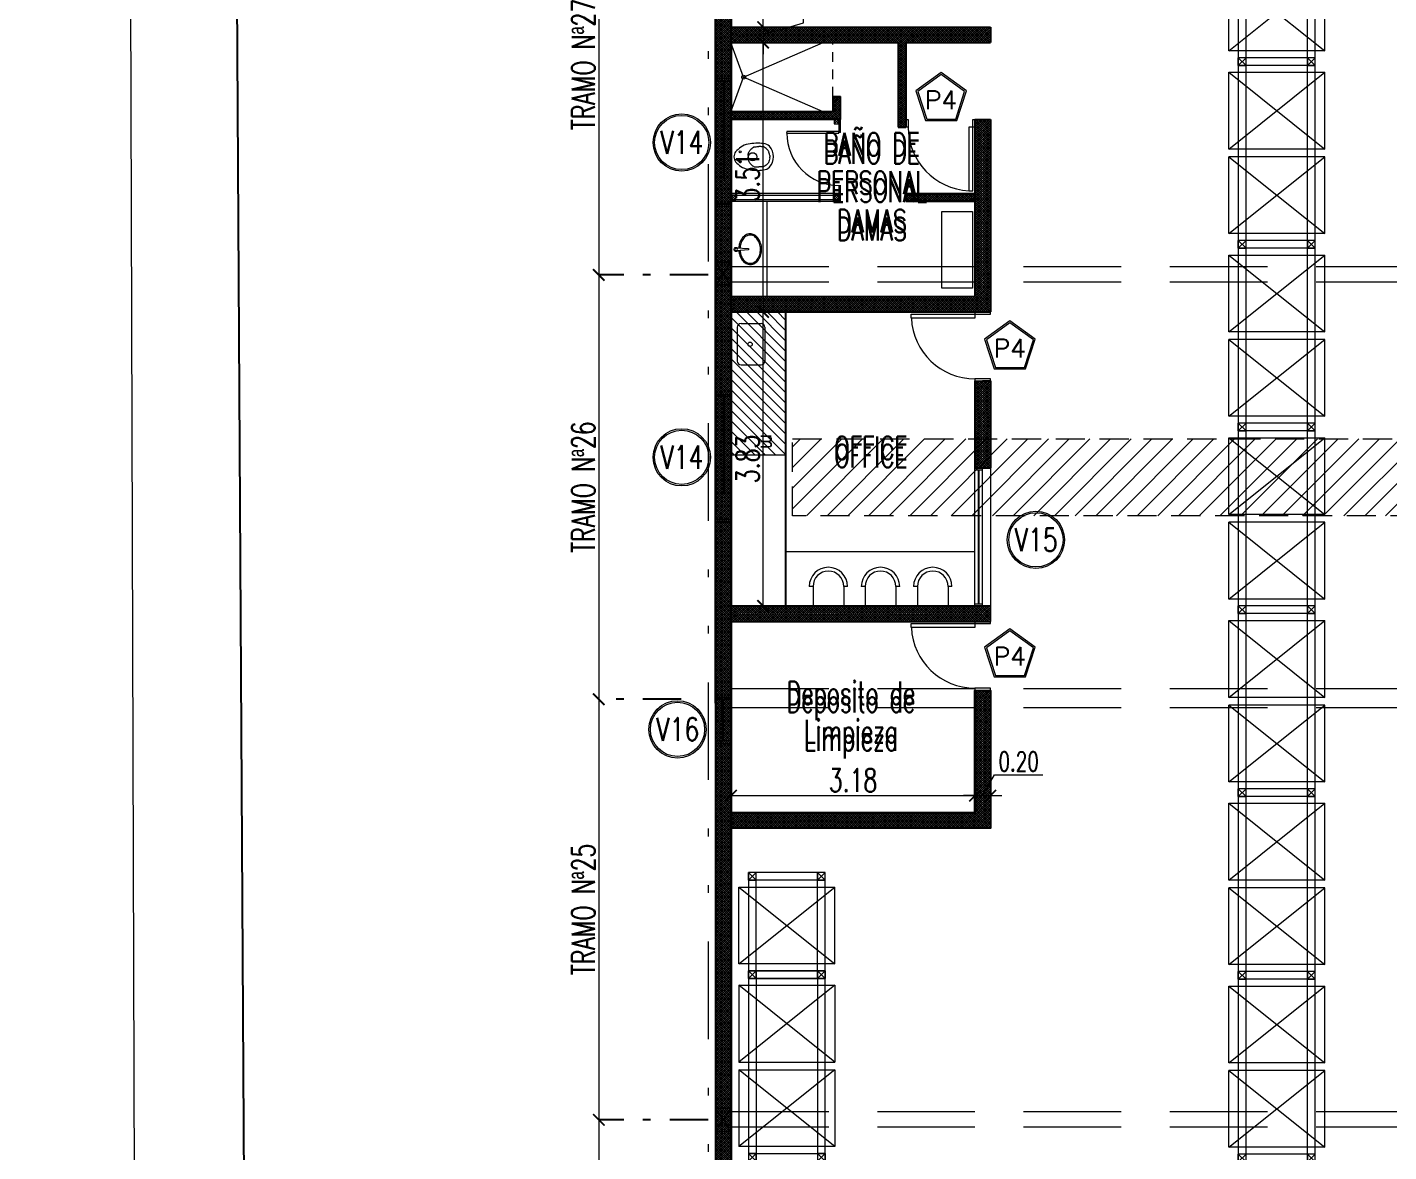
# Model space of a CAD drawing. Header units: millimetres. Extents: x 2828 to 3406, y 849 to 1266.
# Drawn here: x 2890.38 to 2908.12, y 1213.64 to 1228.28 of the extents above; entities that cross this region are included whole.
import ezdxf

# ---------------------------------------------------------------- set-up
doc = ezdxf.new("R2010")
doc.units = ezdxf.units.MM
doc.header["$PDMODE"] = 34
doc.header["$PDSIZE"] = -10
for name, pattern in [('DASHDOT', [1, 0.5, -0.25, 0, -0.25]), ('DASHED', [19.05, 12.7, -6.35]), ('DASHED2', [0.375, 0.25, -0.125]), ('DIVIDE2', [15.875, 6.35, -3.175, 0, -3.175, 0, -3.175])]:
    doc.linetypes.add(name, pattern=pattern)
doc.layers.get('DEFPOINTS').update_dxf_attribs({"lineweight": 5})
for name, color, linetype, lineweight in [('0.05', 64, 'Continuous', 5), ('0.10', 161, 'Continuous', 9), ('0.30', 1, 'Continuous', 25), ('arq cotas', 152, 'Continuous', 13), ('arq DP', 40, 'Continuous', 5), ('arq DV', 22, 'Continuous', 5), ('arq tex', 31, 'Continuous', 5), ('camaras', 42, 'Continuous', 20), ('CARPINTERIA', 141, 'Continuous', 9), ('columnas', 12, 'Continuous', 20), ('equip tx', 220, 'Continuous', 5), ('EQUIPAMIENTO', 4, 'Continuous', 15), ('LM', 3, 'DIVIDE2', 9), ('mesada', 171, 'Continuous', 9), ('proyecciones', 221, 'DASHED', 5), ('ref. arq', 252, 'Continuous', 5), ('sanitarios', 120, 'Continuous', 5)]:
    doc.layers.add(name, color=color, linetype=linetype, lineweight=lineweight)
for name, color, linetype, lineweight, true_color in [('equipa auxiliar', 7, 'Continuous', 13, 0x878787), ('lucernarios nuevos', 252, 'DASHED', 9, 0x696969), ('sombrado muro nuevo', 7, 'Continuous', 5, 0x757575)]:
    doc.layers.add(name, color=color, linetype=linetype, lineweight=lineweight, true_color=true_color)
doc.styles.add('100', font='romans.shx', dxfattribs={"width": 0.75, "height": 0.2})
doc.styles.add('250-cts', font='romans.shx', dxfattribs={"width": 0.7, "height": 0.25})
doc.styles.add('50', font='romans.shx', dxfattribs={"width": 0.75, "height": 0.1})
doc.styles.get("Standard").update_dxf_attribs({"font": 'romans.shx'})
doc.dimstyles.new('250', dxfattribs={"dimtxt": 0.3, "dimasz": 0.15, "dimexe": 0, "dimexo": 0.1, "dimgap": 0.05, "dimtad": 1, "dimzin": 0, "dimdsep": 46, "dimtxsty": '250-cts', "dimblk": 'ARCHTICK', "dimcen": 0.02, "dimclrd": 256, "dimclre": 256, "dimclrt": 256, "dimazin": 0, "dimtfac": 1, "dimtofl": 0, "dimtmove": 1, "dimatfit": 0, "dimldrblk": 'OPEN90', "dimfxl": 1, "dimtolj": 1, "dimtzin": 0, "dimlwd": -1, "dimarcsym": 0})
pattern_1 = [(45, (-0.00239, 33.723049), (-0.01414213562, 0.01414213562), []), (135, (-0.00239, 33.723049), (-0.01414213562, -0.01414213562), [])]

# ---------------------------------------------------------------- blocks, each defined once
blk = doc.blocks.new('_ARCHTICK')
at = {"color": 0, "linetype": 'ByBlock', "const_width": 0.15}
blk.add_lwpolyline([(-0.5, -0.5), (0.5, 0.5)], dxfattribs=at)
blk = doc.blocks.new('*D168')
at = {"layer": 'arq cotas', "linetype": 'DASHDOT', "lineweight": -2, "transparency": 16777216}
for p, q in [((2891.845, 1254.938), (2891.645, 1254.938)), ((2892.309, 1106.035), (2892.109, 1106.034))]:
    blk.add_line(p, q, dxfattribs=at)
at = {"layer": 'arq cotas', "transparency": 16777216}
blk.add_line((2891.645, 1254.938), (2892.109, 1106.034), dxfattribs=at)
at = {"layer": 'DEFPOINTS', "color": 0, "transparency": 16777216}
for p in [(2891.945, 1254.939), (2892.109, 1106.034), (2892.409, 1106.035)]:
    blk.add_point(p, dxfattribs=at)
at = {"layer": 'arq cotas', "transparency": 16777216, "xscale": 0.15, "yscale": 0.15, "zscale": 0.15}
for p, rotation in [((2891.645, 1254.938), 90.17869036957083), ((2892.109, 1106.034), 270.1786903695708)]:
    blk.add_blockref('_ARCHTICK', p, dxfattribs=dict(at, rotation=rotation))
at = {"layer": 'arq cotas', "transparency": 16777216, "insert": (2892.077, 1180.487), "char_height": 0.3, "attachment_point": 5, "rotation": 270.1787, "style": '250-cts'}
blk.add_mtext('\\A1;148.90', dxfattribs=at)
blk = doc.blocks.new('_Open90')
at = {"color": 0, "linetype": 'ByBlock', "lineweight": -2}
for p, q in [((0, 0), (-1, 0)), ((-0.5, 0.5), (0, 0)), ((0, 0), (-0.5, -0.5))]:
    blk.add_line(p, q, dxfattribs=at)
blk = doc.blocks.new('vvv')
at = {"layer": 'columnas'}
for p, q in [((2904.602, 1185.049), (2904.902, 1185.249)), ((2904.602, 1185.249), (2904.902, 1185.049))]:
    blk.add_line(p, q, dxfattribs=at)
blk.add_lwpolyline([(2904.602, 1185.249), (2904.902, 1185.249), (2904.902, 1185.049), (2904.602, 1185.049), (2904.602, 1185.249)], dxfattribs=at)
blk = doc.blocks.new('A$C371A6B59')
at = {"layer": 'lucernarios nuevos'}
h = blk.add_hatch(dxfattribs=at)
h.set_pattern_fill('ANSI31', color=256, scale=0.06)
h.set_pattern_definition([(45, (-2919.5706, -1108.54296), (-0.134703842, 0.134703842), [])])
h.paths.add_polyline_path([(-19.219, 1), (-1.902, 1), (-1.902, 0), (-19.219, 0)])
at = {"layer": 'lucernarios nuevos', "ltscale": 0.03}
blk.add_lwpolyline([(-19.219, 1), (-1.902, 1), (-1.902, 0), (-19.219, 0)], close=True, dxfattribs=at)
blk = doc.blocks.new('*D436')
at = {"layer": 'arq cotas', "linetype": 'DASHDOT', "lineweight": -2, "transparency": 16777216}
for p, q in [((2899.253, 1214.055), (2897.827, 1214.055)), ((2898.902, 1208.629), (2897.827, 1208.629))]:
    blk.add_line(p, q, dxfattribs=at)
at = {"layer": 'arq cotas', "transparency": 16777216}
blk.add_line((2897.827, 1214.055), (2897.827, 1208.629), dxfattribs=at)
at = {"layer": 'DEFPOINTS', "color": 0, "transparency": 16777216}
for p in [(2899.353, 1214.055, 0.061), (2897.827, 1208.629), (2899.002, 1208.629)]:
    blk.add_point(p, dxfattribs=at)
at = {"layer": 'arq cotas', "transparency": 16777216, "xscale": 0.15, "yscale": 0.15, "zscale": 0.15}
for p, rotation in [((2897.827, 1214.055), 90), ((2897.827, 1208.629), 270)]:
    blk.add_blockref('_ARCHTICK', p, dxfattribs=dict(at, rotation=rotation))
at = {"layer": 'arq cotas', "transparency": 16777216, "insert": (2897.627, 1211.342), "char_height": 0.3, "attachment_point": 5, "rotation": 90, "style": '250-cts'}
blk.add_mtext('\\A1;TRAMO Nª24', dxfattribs=at)
blk = doc.blocks.new('*D437')
at = {"layer": 'arq cotas', "linetype": 'DASHDOT', "lineweight": -2, "transparency": 16777216}
for p, q in [((2898.902, 1219.533), (2897.827, 1219.533)), ((2899.253, 1214.055), (2897.827, 1214.055))]:
    blk.add_line(p, q, dxfattribs=at)
at = {"layer": 'arq cotas', "transparency": 16777216}
blk.add_line((2897.827, 1219.533), (2897.827, 1214.055), dxfattribs=at)
at = {"layer": 'DEFPOINTS', "color": 0, "transparency": 16777216}
for p in [(2899.002, 1219.533), (2897.827, 1214.055), (2899.353, 1214.055, 0.061)]:
    blk.add_point(p, dxfattribs=at)
at = {"layer": 'arq cotas', "transparency": 16777216, "xscale": 0.15, "yscale": 0.15, "zscale": 0.15}
for p, rotation in [((2897.827, 1219.533), 90), ((2897.827, 1214.055), 270)]:
    blk.add_blockref('_ARCHTICK', p, dxfattribs=dict(at, rotation=rotation))
at = {"layer": 'arq cotas', "transparency": 16777216, "insert": (2897.627, 1216.794), "char_height": 0.3, "attachment_point": 5, "rotation": 90, "style": '250-cts'}
blk.add_mtext('\\A1;TRAMO Nª25', dxfattribs=at)
blk = doc.blocks.new('*D438')
at = {"layer": 'arq cotas', "linetype": 'DASHDOT', "lineweight": -2, "transparency": 16777216}
for p, q in [((2899.253, 1225.058), (2897.827, 1225.058)), ((2898.902, 1219.533), (2897.827, 1219.533))]:
    blk.add_line(p, q, dxfattribs=at)
at = {"layer": 'arq cotas', "transparency": 16777216}
blk.add_line((2897.827, 1225.058), (2897.827, 1219.533), dxfattribs=at)
at = {"layer": 'DEFPOINTS', "color": 0, "transparency": 16777216}
for p in [(2899.353, 1225.058, -101.167), (2897.827, 1219.533), (2899.002, 1219.533)]:
    blk.add_point(p, dxfattribs=at)
at = {"layer": 'arq cotas', "transparency": 16777216, "xscale": 0.15, "yscale": 0.15, "zscale": 0.15}
for p, rotation in [((2897.827, 1225.058), 90), ((2897.827, 1219.533), 270)]:
    blk.add_blockref('_ARCHTICK', p, dxfattribs=dict(at, rotation=rotation))
at = {"layer": 'arq cotas', "transparency": 16777216, "insert": (2897.627, 1222.295), "char_height": 0.3, "attachment_point": 5, "rotation": 90, "style": '250-cts'}
blk.add_mtext('\\A1;TRAMO Nª26', dxfattribs=at)
blk = doc.blocks.new('*D439')
at = {"layer": 'arq cotas', "linetype": 'DASHDOT', "lineweight": -2, "transparency": 16777216}
for p, q in [((2898.902, 1230.537), (2897.827, 1230.537)), ((2899.253, 1225.058), (2897.827, 1225.058))]:
    blk.add_line(p, q, dxfattribs=at)
at = {"layer": 'arq cotas', "transparency": 16777216}
blk.add_line((2897.827, 1230.537), (2897.827, 1225.058), dxfattribs=at)
at = {"layer": 'DEFPOINTS', "color": 0, "transparency": 16777216}
for p in [(2899.002, 1230.537), (2897.827, 1225.058), (2899.353, 1225.058, -101.167)]:
    blk.add_point(p, dxfattribs=at)
at = {"layer": 'arq cotas', "transparency": 16777216, "xscale": 0.15, "yscale": 0.15, "zscale": 0.15}
for p, rotation in [((2897.827, 1230.537), 90), ((2897.827, 1225.058), 270)]:
    blk.add_blockref('_ARCHTICK', p, dxfattribs=dict(at, rotation=rotation))
at = {"layer": 'arq cotas', "transparency": 16777216, "insert": (2897.627, 1227.798), "char_height": 0.3, "attachment_point": 5, "rotation": 90, "style": '250-cts'}
blk.add_mtext('\\A1;TRAMO Nª27', dxfattribs=at)
blk = doc.blocks.new('bacha sola')
for points in [[(34.325, 30.066, -0.130704), (34.34, 30.123, -0.106525), (34.385, 30.173, -0.083997), (34.447, 30.204, -0.072936), (34.525, 30.215, -0.072936), (34.602, 30.204, -0.083997), (34.664, 30.173, -0.106525), (34.71, 30.123, -0.130704), (34.725, 30.066, -0.130704), (34.71, 30.01, -0.106525), (34.664, 29.959, -0.083997), (34.602, 29.929, -0.0563), (34.543, 29.918, -0.0563)], [(34.341, 30.066, -0.130704), (34.353, 30.115, -0.106525), (34.394, 30.161, -0.083997), (34.452, 30.189, -0.072936), (34.525, 30.2, -0.072936), (34.598, 30.189, -0.083997), (34.655, 30.161, -0.106525), (34.696, 30.115, -0.130704), (34.709, 30.066, -0.130704), (34.696, 30.018, -0.106525), (34.655, 29.972, -0.083997), (34.598, 29.944, -0.056479), (34.541, 29.934, -0.056479)], [(34.508, 29.918, -0.057488), (34.447, 29.929, -0.083997), (34.385, 29.959, -0.106525), (34.34, 30.01, -0.130704), (34.325, 30.066)], [(34.509, 29.934, -0.05744), (34.452, 29.944, -0.083997), (34.394, 29.972, -0.106525), (34.353, 30.018, -0.130704), (34.341, 30.066)]]:
    blk.add_lwpolyline(points, format="xyb")
for points in [[(34.541, 29.883), (34.545, 29.883), (34.533, 30.044), (34.516, 30.044), (34.506, 29.883)], [(34.506, 29.883), (34.508, 29.883)]]:
    blk.add_lwpolyline(points)
blk.add_circle((34.525, 29.883), 0.0168)
blk.add_arc((34.525, 29.883), 0.0269, 130.0555, 44.4346)
blk = doc.blocks.new('Sapls507')
blk.add_lwpolyline([(0, -0.599, 0.193023), (0.137, -0.549, 0.145572), (0.172, -0.47, 0.077711), (0.165, -0.269, 0.087544), (0.125, -0.174, 0.055228), (0.065, -0.105, 0.090627), (0, -0.085, 0.091051), (-0.065, -0.105, 0.055228), (-0.126, -0.174, 0.087544), (-0.165, -0.269, 0.077711), (-0.172, -0.47, 0.145572), (-0.137, -0.549, 0.193023), (0, -0.599, 61.25604)], format="xyb", close=True)
for points in [[(-0.015, -0.27), (-0.033, -0.271, 0.028747), (-0.061, -0.279, 0.052421), (-0.075, -0.286, 0.050041), (-0.092, -0.298, 0.040538), (-0.109, -0.316, 0.036304), (-0.124, -0.339, 0.08346), (-0.129, -0.35, 0.024812), (-0.13, -0.36, 0.009631), (-0.132, -0.387, 0.014344), (-0.132, -0.396, 0.009208), (-0.132, -0.41)], [(0.015, -0.27), (0.033, -0.271, -0.028747), (0.061, -0.279, -0.052421), (0.075, -0.286, -0.050041), (0.092, -0.298, -0.040538), (0.109, -0.316, -0.036304), (0.125, -0.339, -0.08346), (0.129, -0.35, -0.024812), (0.13, -0.36, -0.009631), (0.132, -0.387, -0.014344), (0.133, -0.396, -0.009208), (0.132, -0.41)], [(-0.015, -0.55), (-0.033, -0.549, -0.028747), (-0.061, -0.541, -0.052421), (-0.075, -0.534, -0.050041), (-0.092, -0.522, -0.040538), (-0.109, -0.504, -0.036304), (-0.124, -0.481, -0.08346), (-0.129, -0.47, -0.024812), (-0.13, -0.46, -0.009631), (-0.132, -0.433, -0.014344), (-0.132, -0.424, -0.009208), (-0.132, -0.41)], [(0.015, -0.55), (0.033, -0.549, 0.028747), (0.061, -0.541, 0.052421), (0.075, -0.534, 0.050041), (0.092, -0.522, 0.040538), (0.109, -0.504, 0.036304), (0.125, -0.481, 0.08346), (0.129, -0.47, 0.024812), (0.13, -0.46, 0.009631), (0.132, -0.433, 0.014344), (0.133, -0.424, 0.009208), (0.132, -0.41)]]:
    blk.add_lwpolyline(points, format="xyb")
for points in [[(-0.015, -0.27), (0, -0.27)], [(0.015, -0.27), (0, -0.27)], [(-0.015, -0.55), (0, -0.55)], [(0.015, -0.55), (0, -0.55)]]:
    blk.add_lwpolyline(points)
for centre, radius in [((-0.064, -0.166), 0.0141), ((0.064, -0.166), 0.0141), ((0, -0.328), 0.0535)]:
    blk.add_circle(centre, radius)
blk = doc.blocks.new('*D711')
at = {"layer": 'arq cotas', "linetype": 'DASHDOT', "lineweight": -2, "transparency": 16777216}
for p, q in [((2899.905, 1228.084), (2899.969, 1228.084)), ((2899.869, 1224.576), (2899.969, 1224.576))]:
    blk.add_line(p, q, dxfattribs=at)
at = {"layer": 'arq cotas', "transparency": 16777216}
blk.add_line((2899.969, 1224.576), (2899.969, 1228.084), dxfattribs=at)
at = {"layer": 'DEFPOINTS', "color": 0, "transparency": 16777216}
for p in [(2899.805, 1228.084, -81.858), (2899.969, 1228.084), (2899.969, 1224.576)]:
    blk.add_point(p, dxfattribs=at)
at = {"layer": 'arq cotas', "transparency": 16777216, "xscale": 0.15, "yscale": 0.15, "zscale": 0.15}
for p, rotation in [((2899.969, 1228.084), 90), ((2899.969, 1224.576), 270)]:
    blk.add_blockref('_ARCHTICK', p, dxfattribs=dict(at, rotation=rotation))
at = {"layer": 'arq cotas', "transparency": 16777216, "insert": (2899.769, 1226.33), "char_height": 0.3, "attachment_point": 5, "rotation": 90, "style": '250-cts'}
blk.add_mtext('\\A1;3.51', dxfattribs=at)
blk = doc.blocks.new('*D712')
at = {"layer": 'arq cotas', "linetype": 'DASHDOT', "lineweight": -2, "transparency": 16777216}
for p, q in [((2899.869, 1224.576), (2899.969, 1224.576)), ((2899.869, 1220.747), (2899.969, 1220.747))]:
    blk.add_line(p, q, dxfattribs=at)
at = {"layer": 'arq cotas', "transparency": 16777216}
blk.add_line((2899.969, 1220.747), (2899.969, 1224.576), dxfattribs=at)
at = {"layer": 'DEFPOINTS', "color": 0, "transparency": 16777216}
for p in [(2899.969, 1224.576), (2899.969, 1224.576), (2899.969, 1220.747, -101.167)]:
    blk.add_point(p, dxfattribs=at)
at = {"layer": 'arq cotas', "transparency": 16777216, "xscale": 0.15, "yscale": 0.15, "zscale": 0.15}
for p, rotation in [((2899.969, 1224.576), 90), ((2899.969, 1220.747), 270)]:
    blk.add_blockref('_ARCHTICK', p, dxfattribs=dict(at, rotation=rotation))
at = {"layer": 'arq cotas', "transparency": 16777216, "insert": (2899.769, 1222.662), "char_height": 0.3, "attachment_point": 5, "rotation": 90, "style": '250-cts'}
blk.add_mtext('\\A1;3.83', dxfattribs=at)
blk = doc.blocks.new('*D707')
at = {"layer": 'arq cotas', "transparency": 16777216}
for p, q in [((2900.494, 1228.341), (2900.494, 1229.081)), ((2899.969, 1228.284), (2899.969, 1228.434)), ((2899.969, 1228.184), (2900.494, 1228.341)), ((2899.969, 1228.084), (2899.969, 1228.284)), ((2899.969, 1228.084), (2899.969, 1227.934))]:
    blk.add_line(p, q, dxfattribs=at)
at = {"layer": 'arq cotas', "linetype": 'DASHDOT', "lineweight": -2, "transparency": 16777216}
for p, q in [((2899.891, 1228.284), (2899.969, 1228.284)), ((2899.869, 1228.084), (2899.969, 1228.084))]:
    blk.add_line(p, q, dxfattribs=at)
at = {"layer": 'DEFPOINTS', "color": 0, "transparency": 16777216}
for p in [(2899.791, 1228.284, -88.721), (2899.969, 1228.284), (2899.969, 1228.084)]:
    blk.add_point(p, dxfattribs=at)
at = {"layer": 'arq cotas', "transparency": 16777216, "xscale": 0.15, "yscale": 0.15, "zscale": 0.15}
for p, rotation in [((2899.969, 1228.284), 270), ((2899.969, 1228.084), 90)]:
    blk.add_blockref('_ARCHTICK', p, dxfattribs=dict(at, rotation=rotation))
at = {"layer": 'arq cotas', "transparency": 16777216, "insert": (2900.294, 1228.711), "char_height": 0.3, "attachment_point": 5, "rotation": 90, "style": '250-cts'}
blk.add_mtext('\\A1;0.20', dxfattribs=at)
blk = doc.blocks.new('SILLAS')
at = {"layer": '0.05', "color": 8, "true_color": 0x777669}
for p, q in [((3460.022, 1090.667), (3459.972, 1090.667)), ((3460.022, 1090.667), (3460.022, 1090.417)), ((3460.422, 1090.667), (3460.422, 1090.417)), ((3460.472, 1090.667), (3460.422, 1090.667)), ((3460.422, 1090.417), (3460.022, 1090.417))]:
    blk.add_line(p, q, dxfattribs=at)
for radius in [0.25, 0.2]:
    blk.add_arc((3460.222, 1090.667), radius, 0, 180, dxfattribs=at)
blk = doc.blocks.new('*D709')
at = {"layer": 'arq cotas', "linetype": 'DASHDOT', "lineweight": -2, "transparency": 16777216}
for p, q in [((2899.55, 1218.547), (2899.55, 1218.278)), ((2902.729, 1218.578), (2902.729, 1218.278))]:
    blk.add_line(p, q, dxfattribs=at)
at = {"layer": 'arq cotas', "transparency": 16777216}
blk.add_line((2899.55, 1218.278), (2902.729, 1218.278), dxfattribs=at)
at = {"layer": 'DEFPOINTS', "color": 0, "transparency": 16777216}
for p in [(2899.55, 1218.647), (2902.729, 1218.678, -57.871), (2902.729, 1218.278)]:
    blk.add_point(p, dxfattribs=at)
at = {"layer": 'arq cotas', "transparency": 16777216, "xscale": 0.15, "yscale": 0.15, "zscale": 0.15, "rotation": 180}
blk.add_blockref('_ARCHTICK', (2899.55, 1218.278), dxfattribs=at)
at = {"layer": 'arq cotas', "transparency": 16777216, "xscale": 0.15, "yscale": 0.15, "zscale": 0.15}
blk.add_blockref('_ARCHTICK', (2902.729, 1218.278), dxfattribs=at)
at = {"layer": 'arq cotas', "transparency": 16777216, "insert": (2901.14, 1218.478), "char_height": 0.3, "attachment_point": 5, "style": '250-cts'}
blk.add_mtext('\\A1;3.18', dxfattribs=at)
blk = doc.blocks.new('*D710')
at = {"layer": 'arq cotas', "transparency": 16777216}
for p, q in [((2902.829, 1218.278), (2902.982, 1218.547)), ((2902.982, 1218.547), (2903.615, 1218.547)), ((2902.729, 1218.278), (2902.579, 1218.278)), ((2902.729, 1218.278), (2902.929, 1218.278)), ((2902.929, 1218.278), (2903.079, 1218.278))]:
    blk.add_line(p, q, dxfattribs=at)
at = {"layer": 'arq cotas', "linetype": 'DASHDOT', "lineweight": -2, "transparency": 16777216}
for p, q in [((2902.929, 1218.378), (2902.929, 1218.278)), ((2902.729, 1218.178), (2902.729, 1218.278))]:
    blk.add_line(p, q, dxfattribs=at)
at = {"layer": 'DEFPOINTS', "color": 0, "transparency": 16777216}
for p in [(2902.729, 1218.278), (2902.929, 1218.278, -43.453), (2902.929, 1218.278)]:
    blk.add_point(p, dxfattribs=at)
at = {"layer": 'arq cotas', "transparency": 16777216, "xscale": 0.15, "yscale": 0.15, "zscale": 0.15}
blk.add_blockref('_ARCHTICK', (2902.729, 1218.278), dxfattribs=at)
at = {"layer": 'arq cotas', "transparency": 16777216, "xscale": 0.15, "yscale": 0.15, "zscale": 0.15, "rotation": 180}
blk.add_blockref('_ARCHTICK', (2902.929, 1218.278), dxfattribs=at)
at = {"layer": 'arq cotas', "transparency": 16777216, "insert": (2903.298, 1218.722), "char_height": 0.25, "attachment_point": 5, "style": '250-cts'}
blk.add_mtext('\\A1;0.20', dxfattribs=at)
blk = doc.blocks.new('rack relevado')
at = {"layer": 'EQUIPAMIENTO', "linetype": 'DASHED'}
for p, q in [((-2.3, 1.125), (-2.3, -0.125)), ((-1.3, -0.125), (-2.3, 1.125)), ((-2.3, -0.125), (-1.3, 1.125)), ((-2.3, 1.125), (-1.3, 1.125)), ((-1.3, 1.125), (-1.3, -0.125)), ((-0.2, -0.125), (-1.2, 1.125)), ((-1.2, -0.125), (-0.2, 1.125)), ((-1.2, 1.125), (-0.2, 1.125)), ((-1.2, 1.125), (-1.2, -0.125)), ((-0.2, -0.125), (-0.2, 1.125)), ((-2.3, -0.125), (-1.3, -0.125)), ((-1.2, -0.125), (-0.2, -0.125))]:
    blk.add_line(p, q, dxfattribs=at)
at = {"layer": 'EQUIPAMIENTO'}
for p, q in [((-2.49, 1), (-2.39, 1)), ((-2.49, 1), (-2.49, 0)), ((-2.49, 1), (-2.49, 0)), ((-2.49, 1), (-2.49, 0)), ((-2.39, 0.9), (-2.49, 1)), ((-2.49, 0.9), (-2.39, 1)), ((-2.49, 0.9), (-0.01, 0.9)), ((-2.4, 1), (-0.1, 1)), ((-2.39, 1), (-2.39, 0.075)), ((-2.39, 1), (-2.39, 0)), ((-2.39, 1), (-2.39, 0)), ((-2.39, 1), (-2.39, 0)), ((-2.39, 1), (-2.39, 0)), ((-0.11, 1), (-0.01, 1)), ((-0.11, 1), (-0.01, 1)), ((-0.11, 1), (-0.01, 1)), ((-0.11, 1), (-0.11, 0)), ((-0.11, 1), (-0.11, 0)), ((-0.11, 1), (-0.11, 0)), ((-0.01, 0.9), (-0.11, 1)), ((-0.11, 0.9), (-0.01, 1)), ((-0.11, 0.9), (-0.01, 0.9)), ((-0.01, 1), (-0.01, 0.075)), ((-0.01, 1), (-0.01, 0)), ((-0.01, 1), (-0.01, 0)), ((-0.01, 1), (-0.01, 0)), ((-0.01, 1), (-0.01, 0)), ((-2.49, 0.1), (-2.39, 0.1)), ((-2.49, 0.1), (-0.01, 0.1)), ((-2.39, 0), (-2.49, 0.1)), ((-2.49, 0), (-2.39, 0.1)), ((-2.49, 0), (-2.39, 0)), ((-0.01, 0), (-0.11, 0.1)), ((-0.11, 0), (-0.01, 0.1)), ((-0.11, 0), (-0.01, 0)), ((-2.39, 0), (-2.49, 0)), ((-0.1, 0), (-2.4, 0)), ((-0.01, 0), (-0.11, 0))]:
    blk.add_line(p, q, dxfattribs=at)
for points in [[(-2.49, 1), (-2.39, 1), (-2.39, 0.9), (-2.49, 0.9), (-2.49, 1)], [(-0.11, 1), (-0.01, 1), (-0.01, 0.9), (-0.11, 0.9), (-0.11, 1)], [(-2.49, 0.1), (-2.39, 0.1), (-2.39, 0), (-2.49, 0), (-2.49, 0.1)], [(-0.11, 0.1), (-0.01, 0.1), (-0.01, 0), (-0.11, 0), (-0.11, 0.1)]]:
    blk.add_lwpolyline(points, dxfattribs=at)
blk = doc.blocks.new('E')
at = {"layer": 'EQUIPAMIENTO'}
for p, q in [((2929.861, 1169.108), (2929.861, 1169.008)), ((2929.861, 1169.008), (2929.861, 1169.108)), ((2930.861, 1169.108), (2929.861, 1169.108)), ((2930.861, 1169.108), (2929.861, 1169.108)), ((2930.861, 1169.108), (2929.861, 1169.108)), ((2930.861, 1169.108), (2929.861, 1169.108)), ((2929.861, 1169.108), (2929.961, 1169.008)), ((2929.861, 1169.008), (2929.961, 1169.108)), ((2930.861, 1169.108), (2929.936, 1169.108)), ((2929.961, 1167.818), (2929.961, 1169.108)), ((2930.761, 1169.008), (2930.761, 1169.108)), ((2930.761, 1167.818), (2930.761, 1169.108)), ((2930.761, 1169.108), (2930.861, 1169.008)), ((2930.761, 1169.008), (2930.861, 1169.108)), ((2930.861, 1169.008), (2930.861, 1169.108)), ((2930.861, 1169.008), (2930.861, 1169.108)), ((2930.861, 1169.008), (2930.861, 1169.108)), ((2929.861, 1169.018), (2929.861, 1167.818)), ((2930.861, 1169.008), (2929.861, 1169.008)), ((2930.861, 1169.008), (2929.861, 1169.008)), ((2930.861, 1169.008), (2929.861, 1169.008)), ((2930.861, 1167.818), (2930.861, 1169.018)), ((2929.861, 1167.728), (2929.861, 1167.828)), ((2929.861, 1167.828), (2929.861, 1167.728)), ((2930.861, 1167.828), (2929.861, 1167.828)), ((2930.861, 1167.828), (2929.861, 1167.828)), ((2930.861, 1167.828), (2929.861, 1167.828)), ((2929.861, 1167.728), (2929.961, 1167.828)), ((2929.861, 1167.828), (2929.961, 1167.728)), ((2930.761, 1167.828), (2930.761, 1167.728)), ((2930.761, 1167.728), (2930.861, 1167.828)), ((2930.761, 1167.828), (2930.861, 1167.728)), ((2930.861, 1167.828), (2930.861, 1167.728)), ((2930.861, 1167.828), (2930.861, 1167.728)), ((2930.861, 1167.828), (2930.861, 1167.728)), ((2930.861, 1167.728), (2929.861, 1167.728)), ((2930.861, 1167.728), (2929.861, 1167.728)), ((2930.861, 1167.728), (2929.861, 1167.728)), ((2930.861, 1167.728), (2929.861, 1167.728)), ((2930.861, 1167.728), (2929.936, 1167.728))]:
    blk.add_line(p, q, dxfattribs=at)
at = {"layer": 'EQUIPAMIENTO', "linetype": 'DASHED'}
for p, q in [((2929.736, 1167.918), (2929.736, 1168.918)), ((2929.736, 1167.918), (2929.736, 1168.918)), ((2929.736, 1168.918), (2930.986, 1167.918)), ((2929.736, 1167.918), (2930.986, 1168.918)), ((2929.736, 1168.918), (2930.986, 1168.918)), ((2930.986, 1167.918), (2930.986, 1168.918)), ((2930.986, 1167.918), (2929.736, 1167.918))]:
    blk.add_line(p, q, dxfattribs=at)
at = {"layer": 'EQUIPAMIENTO'}
for points in [[(2929.961, 1169.008), (2929.961, 1169.108), (2929.861, 1169.108), (2929.861, 1169.008), (2929.961, 1169.008)], [(2930.861, 1169.008), (2930.861, 1169.108), (2930.761, 1169.108), (2930.761, 1169.008), (2930.861, 1169.008)], [(2929.961, 1167.828), (2929.961, 1167.728), (2929.861, 1167.728), (2929.861, 1167.828), (2929.961, 1167.828)], [(2930.861, 1167.828), (2930.861, 1167.728), (2930.761, 1167.728), (2930.761, 1167.828), (2930.861, 1167.828)]]:
    blk.add_lwpolyline(points, dxfattribs=at)

msp = doc.modelspace()

# ---------------------------------------------------------------- hatches: boundary and pattern name
at = {"layer": '0.05', "true_color": 0x7a7a7a}
h = msp.add_hatch(dxfattribs=at)
h.set_pattern_fill('LINE', color=8, scale=0.03, angle=633.199, style=0)
h.set_pattern_definition([(135, (2277.84352, 770.19964), (-0.067351921, -0.067351921), [])])
h.paths.add_polyline_path([(2900.262, 1224.576), (2900.262, 1222.716), (2899.552, 1222.716), (2899.552, 1224.576)])
at = {"layer": 'sombrado muro nuevo'}
h = msp.add_hatch(dxfattribs=at)
h.set_pattern_fill('_USER', color=256, scale=0.02, angle=45, style=0, double=1, pattern_type=0)
h.set_pattern_definition([(45, (-4e-08, 0.761975), (-0.01414213562, 0.01414213562), []), (135, (-4e-08, 0.761975), (-0.01414213562, -0.01414213562), [])])
h.paths.add_polyline_path([(2899.354, 1236.3), (2899.552, 1236.3), (2899.552, 1203.225), (2899.354, 1203.225)])
h = msp.add_hatch(dxfattribs=at)
h.set_pattern_fill('_USER', color=256, scale=0.02, angle=45, style=0, double=1, pattern_type=0)
h.set_pattern_definition(pattern_1)
h.paths.add_polyline_path([(2902.929, 1228.284), (2899.55, 1228.284), (2899.55, 1228.084), (2901.729, 1228.084), (2901.729, 1226.984), (2901.829, 1226.984), (2901.829, 1228.084), (2902.929, 1228.084)])
h = msp.add_hatch(dxfattribs=at)
h.set_pattern_fill('_USER', color=256, scale=0.02, angle=45, style=0, double=1, pattern_type=0)
h.set_pattern_definition(pattern_1)
h.paths.add_polyline_path([(2899.55, 1227.084), (2899.55, 1227.184), (2900.875, 1227.184), (2900.875, 1227.384), (2900.975, 1227.384), (2900.975, 1227.084)], flags=17)
edge = h.paths.add_edge_path()
edge.add_line((2899.55, 1228.284), (2899.55, 1228.084))
edge.add_line((2899.55, 1228.084), (2901.729, 1228.084))
edge.add_line((2901.729, 1228.084), (2901.729, 1226.984))
edge.add_line((2901.729, 1226.984), (2901.829, 1226.984))
edge.add_line((2901.829, 1226.984), (2901.829, 1228.084))
edge.add_line((2901.829, 1228.084), (2902.929, 1228.084))
edge.add_line((2902.929, 1228.084), (2902.929, 1228.284))
edge.add_line((2902.929, 1228.284), (2899.554, 1228.284))
h = msp.add_hatch(dxfattribs=at)
h.set_pattern_fill('_USER', color=256, scale=0.02, angle=45, style=0, double=1, pattern_type=0)
h.set_pattern_definition(pattern_1)
h.paths.add_polyline_path([(2899.551, 1224.777), (2902.729, 1224.777), (2902.729, 1227.084), (2902.929, 1227.084), (2902.929, 1224.577), (2899.551, 1224.579)])
h = msp.add_hatch(dxfattribs=at)
h.set_pattern_fill('_USER', color=256, scale=0.02, angle=135, style=0, double=1, pattern_type=0)
h.set_pattern_definition([(135, (-0.00124, 0.098613), (-0.01414213562, -0.01414213562), []), (225, (-0.00124, 0.098613), (0.01414213562, -0.01414213562), [])])
h.paths.add_polyline_path([(2901.829, 1226.118), (2902.729, 1226.118), (2902.729, 1226.018), (2901.829, 1226.018)])
h = msp.add_hatch(dxfattribs=at)
h.set_pattern_fill('_USER', color=256, scale=0.02, angle=45, style=0, double=1, pattern_type=0)
h.set_pattern_definition(pattern_1)
h.paths.add_polyline_path([(2902.929, 1223.676), (2902.729, 1223.676), (2902.729, 1222.548), (2902.929, 1222.548)])
h = msp.add_hatch(dxfattribs=at)
h.set_pattern_fill('_USER', color=256, scale=0.02, angle=45, style=0, double=1, pattern_type=0)
h.set_pattern_definition(pattern_1)
h.paths.add_polyline_path([(2899.552, 1220.747), (2902.729, 1220.747), (2902.729, 1220.747), (2902.929, 1220.747), (2902.929, 1220.547), (2899.552, 1220.547)])
edge = h.paths.add_edge_path(flags=17)
edge.add_line((2899.552, 1220.747), (2902.729, 1220.747))
h = msp.add_hatch(dxfattribs=at)
h.set_pattern_fill('_USER', color=256, scale=0.02, angle=45, style=0, double=1, pattern_type=0)
h.set_pattern_definition([(45, (0, 0), (-0.01414213562, 0.01414213562), []), (135, (0, 0), (-0.01414213562, -0.01414213562), [])])
h.paths.add_polyline_path([(2899.553, 1218.055), (2902.729, 1218.055), (2902.729, 1219.647), (2902.929, 1219.647), (2902.929, 1217.855), (2899.553, 1217.855)])

# ---------------------------------------------------------------- linework, layer by layer
at = {"layer": '0.05', "linetype": 'DASHED2', "ltscale": 0.5}
msp.add_line((2900.875, 1227.384, -202.313), (2900.875, 1228.084, -202.313), dxfattribs=at)
at = {"layer": '0.05'}
for p, q in [((2900.018, 1226.018, -202.314), (2900.018, 1224.777, -288.63)), ((2899.632, 1224.376, -202.505), (2899.632, 1223.936, -202.505)), ((2899.682, 1224.426, -202.505), (2899.942, 1224.426, -202.505)), ((2899.992, 1224.376, -202.505), (2899.992, 1223.936, -202.505)), ((2899.682, 1223.886, -202.505), (2899.942, 1223.886, -202.505)), ((2902.929, 1223.677, -202.314), (2902.829, 1223.676, -202.322)), ((2899.35, 1223.476, -252.897), (2899.35, 1221.847, -151.731)), ((2899.55, 1221.847, -151.731), (2899.55, 1223.476, -252.897)), ((2900.262, 1222.716, -202.314), (2900.262, 1221.457, -202.314)), ((2902.729, 1220.747, -320.136), (2902.729, 1222.548, -247.693)), ((2902.729, 1222.518, -413.358), (2902.829, 1222.518, -413.358)), ((2902.769, 1222.518, -269.272), (2902.769, 1220.777, -314.157)), ((2902.779, 1222.518, -269.272), (2902.779, 1220.777, -314.157)), ((2902.829, 1220.747, -303.481), (2902.829, 1222.548, -312.199)), ((2902.929, 1222.548, -303.433), (2902.929, 1220.747, -305.415)), ((2900.262, 1221.457, -303.481), (2902.729, 1221.457, -303.481)), ((2900.262, 1220.747, -202.314), (2900.262, 1220.747, -202.314)), ((2902.729, 1220.777, -303.481), (2902.829, 1220.777, -303.481))]:
    msp.add_line(p, q, dxfattribs=at)
for points, elevation in [([(2900.975, 1227.084), (2900.955, 1227.084), (2900.955, 1226.918), (2900.975, 1226.918)], -202.313), ([(2900.975, 1226.218), (2900.955, 1226.218), (2900.955, 1226.018), (2900.975, 1226.018)], -202.314), ([(2900.262, 1222.716), (2900.262, 1224.576), (2899.552, 1224.576), (2899.552, 1222.716)], -202.314)]:
    msp.add_lwpolyline(points, close=True, dxfattribs=dict(at, elevation=elevation))
at = {"layer": '0.05', "extrusion": (-1.81014e-05, 1.07026e-06, 1), "elevation": -202.364}
msp.add_lwpolyline([(2900.271, 1226.905), (2900.951, 1226.905), (2900.951, 1226.925), (2900.272, 1226.925), (2900.271, 1226.905)], dxfattribs=at)
at = {"layer": '0.05', "const_width": 0.005}
for points, elevation in [([(2900.95, 1226.936), (2900.951, 1226.914), (2900.979, 1226.914), (2900.979, 1226.936)], -202.294), ([(2900.951, 1226.206), (2900.951, 1226.228), (2900.979, 1226.228), (2900.979, 1226.206)], -202.302)]:
    msp.add_lwpolyline(points, dxfattribs=dict(at, elevation=elevation))
at = {"layer": '0.05', "elevation": -202.314}
for points in [[(2899.551, 1226.098), (2900.955, 1226.098), (2900.955, 1226.118), (2899.551, 1226.118)], [(2899.551, 1226.018), (2900.955, 1226.018), (2900.955, 1226.038), (2899.551, 1226.038)]]:
    msp.add_lwpolyline(points, dxfattribs=at)
at = {"layer": '0.05'}
msp.add_lwpolyline([(2902.298, 1224.885), (2902.298, 1225.885), (2902.698, 1225.885), (2902.698, 1224.885)], close=True, dxfattribs=at)
msp.add_circle((2899.798, 1224.156, -202.697), 0.0279, dxfattribs=at)
for centre, start, end in [((2899.682, 1224.376, -202.505), 90, 180), ((2899.942, 1224.376, -202.505), 360, 90), ((2899.682, 1223.936, -202.505), 180, 270), ((2899.942, 1223.936, -202.505), 270, 360)]:
    msp.add_arc(centre, 0.05, start, end, dxfattribs=at)
at = {"layer": '0.10'}
for p, q in [((2900.895, 1227.084, -202.314), (2900.955, 1227.024, -202.314)), ((2900.895, 1227.024, -202.314), (2900.955, 1227.084, -202.314)), ((2899.551, 1226.098, -202.314), (2899.611, 1226.038, -202.314)), ((2899.551, 1226.038, -202.314), (2899.611, 1226.098, -202.314)), ((2900.895, 1226.098, -202.314), (2900.955, 1226.038, -202.314)), ((2900.895, 1226.038, -202.314), (2900.955, 1226.098, -202.314))]:
    msp.add_line(p, q, dxfattribs=at)
at = {"layer": '0.10', "elevation": -202.314}
for points in [[(2900.895, 1227.084), (2900.895, 1227.024), (2900.955, 1227.024), (2900.955, 1227.084)], [(2899.551, 1226.098), (2899.551, 1226.038), (2899.611, 1226.038), (2899.611, 1226.098)], [(2900.895, 1226.098), (2900.895, 1226.038), (2900.955, 1226.038), (2900.955, 1226.098)]]:
    msp.add_lwpolyline(points, close=True, dxfattribs=at)
at = {"layer": '0.30'}
for p, q in [((2892.962, 1254.905), (2893.818, 1106.036)), ((2899.552, 1235.22, -101.167), (2899.552, 1227.378, -101.167)), ((2899.35, 1224.755, -202.344), (2899.35, 1230.328, -202.344)), ((2899.55, 1228.284, -297.852), (2902.929, 1228.284, -202.314)), ((2902.929, 1228.284, -202.314), (2902.929, 1228.084, -202.314)), ((2899.55, 1228.084, -295.019), (2901.729, 1228.084, -202.314)), ((2901.729, 1228.084, -202.314), (2901.729, 1226.984, -202.314)), ((2901.829, 1228.084, -202.314), (2902.929, 1228.084, -202.314)), ((2901.829, 1228.084, -202.314), (2901.829, 1226.984, -202.314)), ((2900.875, 1227.384, -202.313), (2900.875, 1227.184, -202.313)), ((2900.875, 1227.384, -202.313), (2900.975, 1227.384, -202.313)), ((2900.975, 1227.084, -202.313), (2900.975, 1227.384, -202.313)), ((2900.874, 1227.184, -202.313), (2899.55, 1227.184, -202.314)), ((2900.974, 1227.084, -202.313), (2899.55, 1227.084, -202.314)), ((2902.729, 1227.084, -202.314), (2902.729, 1224.777, -202.314)), ((2902.729, 1227.084, -202.314), (2902.929, 1227.084, -202.314)), ((2902.929, 1227.084, -202.314), (2902.929, 1224.577, -202.314)), ((2901.729, 1226.984, -202.314), (2901.829, 1226.984, -202.314)), ((2901.829, 1226.118, -202.314), (2902.729, 1226.118, -202.314)), ((2901.829, 1226.118, -202.314), (2901.829, 1226.018, -202.314)), ((2901.829, 1226.018, -202.314), (2902.729, 1226.018, -202.314)), ((2899.35, 1219.483, -202.344), (2899.35, 1224.755, -202.344)), ((2899.551, 1224.777, -303.481), (2902.729, 1224.777, -202.314)), ((2899.551, 1224.577, -303.481), (2902.929, 1224.577, -195.948)), ((2900.262, 1224.576, -202.314), (2900.262, 1220.747, -202.314)), ((2902.729, 1223.677, -202.314), (2902.729, 1222.548, -247.693)), ((2902.929, 1223.676, -202.314), (2902.829, 1223.676, -202.314)), ((2902.929, 1223.677, -202.314), (2902.929, 1222.547, -303.481)), ((2899.35, 1223.507, -252.897), (2899.55, 1223.507, -151.731)), ((2902.729, 1222.548, -320.843), (2902.929, 1222.548, -303.433)), ((2899.35, 1221.847, -151.731), (2899.55, 1221.847, -151.731)), ((2899.552, 1220.747, -303.481), (2902.729, 1220.747, -303.481)), ((2902.729, 1220.747, -303.481), (2902.929, 1220.747, -303.481)), ((2902.929, 1220.547, -202.314), (2902.929, 1220.747, -303.481)), ((2899.552, 1220.547, -303.481), (2902.929, 1220.547, -303.481)), ((2902.729, 1219.647, -309.847), (2902.729, 1218.055, -228.306)), ((2902.729, 1219.647, -309.847), (2902.929, 1219.647, -309.847)), ((2902.929, 1219.647, -309.847), (2902.929, 1217.855, -226.046)), ((2902.729, 1218.055, -228.306), (2899.553, 1218.055, 0.061)), ((2902.929, 1217.855, -226.046), (2899.553, 1217.855, 0.061))]:
    msp.add_line(p, q, dxfattribs=at)
at = {"layer": '0.30', "const_width": 0.01}
msp.add_lwpolyline([(2895.118, 1254.805), (2892.962, 1254.905), (2893.818, 1106.036), (2848.169, 1088.683), (2850.423, 1072.445)], dxfattribs=at)
at = {"layer": '0.30', "elevation": 0.061}
msp.add_lwpolyline([(2899.553, 1203.225), (2899.353, 1203.225), (2899.352, 1236.3), (2899.552, 1236.3)], close=True, dxfattribs=at)
msp.add_lwpolyline([(2899.553, 1218.055), (2902.729, 1218.055), (2902.729, 1219.647), (2902.929, 1219.647), (2902.929, 1217.855), (2899.553, 1217.855), (2899.553, 1218.055)], dxfattribs=at)
at = {"layer": 'arq DP', "elevation": -202.314}
for points in [[(2902.289, 1227.694), (2901.96, 1227.455), (2902.085, 1227.068), (2902.492, 1227.068), (2902.618, 1227.455)], [(2902.289, 1227.669), (2901.983, 1227.447), (2902.1, 1227.088), (2902.478, 1227.088), (2902.594, 1227.447)], [(2903.185, 1224.461), (2902.855, 1224.221), (2902.981, 1223.834), (2903.388, 1223.834), (2903.514, 1224.221)], [(2903.185, 1224.436), (2902.879, 1224.214), (2902.996, 1223.854), (2903.373, 1223.854), (2903.49, 1224.214)], [(2903.185, 1220.449), (2902.855, 1220.21), (2902.981, 1219.823), (2903.388, 1219.823), (2903.514, 1220.21)], [(2903.185, 1220.424), (2902.879, 1220.202), (2902.996, 1219.843), (2903.373, 1219.843), (2903.49, 1220.202)]]:
    msp.add_lwpolyline(points, close=True, dxfattribs=at)
at = {"layer": 'arq DV'}
for centre, radius in [((2898.908, 1226.783, -0.001), 0.373), ((2898.908, 1226.783, -0.001), 0.353), ((2898.908, 1222.683, -0.001), 0.373), ((2898.908, 1222.683, -0.001), 0.353), ((2903.523, 1221.608, -202.314), 0.373), ((2903.523, 1221.608, -202.314), 0.353), ((2898.853, 1219.14, -101.167), 0.373), ((2898.853, 1219.14, -101.167), 0.353)]:
    msp.add_circle(centre, radius, dxfattribs=at)
at = {"layer": 'camaras'}
for p, q in [((2899.55, 1227.201, -202.344), (2899.55, 1227.201, -202.344)), ((2899.55, 1223.093, -252.897), (2899.55, 1223.093, -252.897))]:
    msp.add_line(p, q, dxfattribs=at)
at = {"layer": 'CARPINTERIA'}
for points, elevation in [([(2901.829, 1226.984), (2901.829, 1227.084), (2901.859, 1227.084), (2901.859, 1227.084), (2901.859, 1227.084), (2901.859, 1226.984)], -202.314), ([(2902.699, 1226.984), (2902.699, 1227.084), (2902.729, 1227.084), (2902.729, 1227.084), (2902.729, 1227.084), (2902.729, 1226.984)], -202.314), ([(2902.699, 1226.984), (2902.649, 1226.984), (2902.649, 1226.154), (2902.699, 1226.154)], -202.314), ([(2902.729, 1224.547), (2902.729, 1224.497), (2901.899, 1224.497), (2901.899, 1224.547)], -202.314), ([(2902.729, 1224.547), (2902.929, 1224.547), (2902.929, 1224.577), (2902.929, 1224.577), (2902.929, 1224.577), (2902.729, 1224.577)], -202.314), ([(2902.729, 1223.677), (2902.929, 1223.677), (2902.929, 1223.707), (2902.929, 1223.707), (2902.929, 1223.707), (2902.729, 1223.707)], -202.314), ([(2902.729, 1220.517), (2902.729, 1220.467), (2901.899, 1220.467), (2901.899, 1220.517)], -309.847), ([(2902.729, 1220.517), (2902.929, 1220.517), (2902.929, 1220.547), (2902.929, 1220.547), (2902.929, 1220.547), (2902.729, 1220.547)], -309.847), ([(2902.729, 1219.647), (2902.929, 1219.647), (2902.929, 1219.677), (2902.929, 1219.677), (2902.929, 1219.677), (2902.729, 1219.677)], -309.847)]:
    msp.add_lwpolyline(points, close=True, dxfattribs=dict(at, elevation=elevation))
for centre, start, end in [((2902.686, 1226.98, -202.314), 179.6966, 267.4692), ((2902.725, 1224.533, -202.314), 182.5305, 270.3037), ((2902.725, 1220.504, -309.847), 182.5305, 270.3037)]:
    msp.add_arc(centre, 0.826, start, end, dxfattribs=at)
at = {"layer": 'LM', "ltscale": 0.2}
msp.add_line((2899.252, 1256.877, -0.03), (2899.252, 1080.963, -0.03), dxfattribs=at)
at = {"layer": 'proyecciones', "ltscale": 0.1}
for p, q in [((2899.45, 1227.584, -202.344), (2899.45, 1225.986, -202.344)), ((2899.46, 1227.584, -202.344), (2899.46, 1225.986, -202.344)), ((2899.45, 1223.476, -252.897), (2899.45, 1221.878, -252.897)), ((2899.46, 1223.476, -252.897), (2899.46, 1221.878, -252.897)), ((2899.44, 1218.988, -296.482), (2899.44, 1219.526, -296.482)), ((2899.45, 1218.988, -296.482), (2899.45, 1219.526, -296.482))]:
    msp.add_line(p, q, dxfattribs=at)
at = {"layer": 'proyecciones', "color": 251, "ltscale": 0.1, "true_color": 0x6b6b6b}
for p, q in [((2899.553, 1225.167, 0.061), (2955.475, 1225.168)), ((2899.553, 1224.968, 0.061), (2955.475, 1224.968)), ((2899.553, 1219.674, 0.061), (2955.219, 1219.674)), ((2899.553, 1219.424, 0.061), (2955.219, 1219.424)), ((2899.553, 1214.164, 0.061), (2955.475, 1214.165)), ((2899.553, 1213.965, 0.061), (2955.475, 1213.965))]:
    msp.add_line(p, q, dxfattribs=at)
at = {"layer": 'proyecciones', "ltscale": 0.1}
for points, elevation in [([(2899.55, 1227.584), (2899.55, 1227.615), (2899.351, 1227.615), (2899.351, 1227.584), (2899.55, 1227.584)], -202.344), ([(2899.55, 1225.955), (2899.55, 1225.986), (2899.351, 1225.986), (2899.351, 1225.955), (2899.55, 1225.955)], -101.178), ([(2899.55, 1223.476), (2899.55, 1223.507), (2899.35, 1223.507), (2899.35, 1223.476), (2899.55, 1223.476)], -252.897), ([(2899.55, 1221.847), (2899.55, 1221.878), (2899.351, 1221.878), (2899.351, 1221.847), (2899.55, 1221.847)], -151.731), ([(2899.35, 1219.526), (2899.35, 1219.556), (2899.55, 1219.556), (2899.55, 1219.526), (2899.35, 1219.526)], -202.344), ([(2899.35, 1218.986), (2899.35, 1218.956), (2899.55, 1218.956), (2899.55, 1218.986), (2899.35, 1218.986)], -202.344)]:
    msp.add_lwpolyline(points, dxfattribs=dict(at, elevation=elevation))
at = {"layer": 'ref. arq', "ltscale": 0.3, "elevation": -202.314}
for points in [[(2899.55, 1227.184), (2899.715, 1227.634), (2899.55, 1228.084)], [(2900.75, 1227.184), (2899.715, 1227.634), (2900.75, 1228.084)]]:
    msp.add_lwpolyline(points, dxfattribs=at)
at = {"layer": 'ref. arq', "ltscale": 0.3}
msp.add_circle((2899.715, 1227.634, -202.314), 0.025, dxfattribs=at)
at = {"layer": 'ref. arq', "extrusion": (-1.81014e-05, 1.07026e-06, 1)}
msp.add_arc((2900.951, 1226.902, -202.354), 0.677, 179.7895, 270.0139, dxfattribs=at)

# ---------------------------------------------------------------- block references
at = {"layer": 'columnas', "rotation": 90}
for p in [(4084.602, -1679.676, 0.061), (4084.602, -1690.697, 0.061)]:
    msp.add_blockref('vvv', p, dxfattribs=at)
at = {"layer": 'equipa auxiliar'}
for p in [(-559.403, 130.334, -202.304), (-558.724, 130.334, -202.304), (-558.043, 130.334, -101.167)]:
    msp.add_blockref('SILLAS', p, dxfattribs=at)
at = {"layer": 'EQUIPAMIENTO', "xscale": -1}
for p, rotation in [((2906.16, 1230.277), 270), ((2906.16, 1227.897), 270), ((2906.16, 1225.517), 270), ((2906.16, 1223.137), 270), ((2906.16, 1220.757), 270), ((2906.16, 1218.377), 270), ((2900.778, 1213.507), 90), ((2906.16, 1215.997), 270)]:
    msp.add_blockref('rack relevado', p, dxfattribs=dict(at, rotation=rotation))
at = {"layer": 'EQUIPAMIENTO'}
msp.add_blockref('E', (-30.083, 48.168), dxfattribs=at)
at = {"layer": 'lucernarios nuevos'}
msp.add_blockref('A$C371A6B59', (2919.571, 1221.922, 50.593), dxfattribs=at)
at = {"layer": 'sanitarios', "rotation": 90.01411410673002}
msp.add_blockref('Sapls507', (2899.504, 1226.597, -202.314), dxfattribs=at)
at = {"layer": 'sanitarios', "xscale": -1, "rotation": 271.120868829248}
msp.add_blockref('bacha sola', (2870.415, 1190.287, -303.481), dxfattribs=at)

# ---------------------------------------------------------------- texts
at = {"layer": 'arq DP', "char_height": 0.24, "width": 0.29424, "attachment_point": 2}
for insert in [(2902.286, 1227.456, -202.314), (2903.182, 1224.223, -202.314), (2903.182, 1220.211, -202.314)]:
    msp.add_mtext('P4', dxfattribs=dict(at, insert=insert))
at = {"layer": 'arq DV', "char_height": 0.3, "width": 1.31769, "attachment_point": 1, "style": '50'}
for s, insert in [('V14', (2898.632, 1226.934, 303.882)), ('V14', (2898.632, 1222.835, 303.882)), ('V15', (2903.247, 1221.759, 101.569)), ('V16', (2898.577, 1219.292, 202.715))]:
    msp.add_mtext(s, dxfattribs=dict(at, insert=insert))
at = {"layer": 'arq tex', "char_height": 0.3, "width": 14.70375, "attachment_point": 5, "style": '250-cts'}
for s, insert in [('BAÑO DE \\PPERSONAL\\PDAMAS', (2901.386, 1226.157, -101.147)), ('OFFICE', (2901.375, 1222.702, -303.481)), ('Deposito de \\PLimpieza', (2901.114, 1219.211, -202.314))]:
    msp.add_mtext(s, dxfattribs=dict(at, insert=insert))
at = {"layer": 'equip tx', "char_height": 0.3, "width": 14.70375, "attachment_point": 5, "style": '250-cts'}
for s, insert in [('BAÑO DE \\PPERSONAL\\PDAMAS', (2901.386, 1226.259, -101.147)), ('OFFICE', (2901.375, 1222.805, -303.481)), ('Deposito de \\PLimpieza', (2901.114, 1219.314, -202.314))]:
    msp.add_mtext(s, dxfattribs=dict(at, insert=insert))
at = {"layer": 'mesada', "insert": (2899.94, 1222.89, -202.314), "char_height": 0.2, "width": 1.96706, "attachment_point": 8, "rotation": 269.9859, "style": '100'}
msp.add_mtext('m', dxfattribs=at)

# ---------------------------------------------------------------- dimensions: what is measured, and where the dimension line sits
at = {"layer": 'arq cotas'}
dim = msp.add_aligned_dim(p1=(2891.945, 1254.939), p2=(2892.409, 1106.035), distance=-0.3, dimstyle='250', dxfattribs=at)
dim.commit()
dim.dimension.update_dxf_attribs({"geometry": '*D168', "text_midpoint": (2892.077, 1180.487)})
for base, p1, p2, text, picture, middle in [((2897.827, 1225.058), (2899.002, 1230.537), (2899.353, 1225.058, -101.167), 'TRAMO Nª27', '*D439', (2897.627, 1227.798)), ((2897.827, 1219.533), (2899.353, 1225.058, -101.167), (2899.002, 1219.533), 'TRAMO Nª26', '*D438', (2897.627, 1222.295)), ((2897.827, 1214.055), (2899.002, 1219.533), (2899.353, 1214.055, 0.061), 'TRAMO Nª25', '*D437', (2897.627, 1216.794)), ((2897.827, 1208.629), (2899.353, 1214.055, 0.061), (2899.002, 1208.629), 'TRAMO Nª24', '*D436', (2897.627, 1211.342))]:
    dim = msp.add_linear_dim(base=base, p1=p1, p2=p2, angle=90, text=text, dimstyle='250', dxfattribs=at)
    dim.commit()
    dim.dimension.update_dxf_attribs({"geometry": picture, "text_midpoint": middle})
for base, p1, p2, picture, middle in [((2899.969, 1228.284, -202.314), (2899.969, 1228.084, -202.314), (2899.791, 1228.284, -291.035), '*D707', (2900.294, 1228.391, -202.314)), ((2899.969, 1228.084, -202.314), (2899.969, 1224.576, -202.314), (2899.805, 1228.084, -284.172), '*D711', (2899.769, 1226.33, -202.314)), ((2899.969, 1224.576, -202.314), (2899.969, 1220.747, -303.481), (2899.969, 1224.576, -202.314), '*D712', (2899.769, 1222.662, -202.314))]:
    dim = msp.add_linear_dim(base=base, p1=p1, p2=p2, angle=90, dimstyle='250', dxfattribs=at)
    dim.commit()
    dim.dimension.update_dxf_attribs({"geometry": picture, "text_midpoint": middle})
dim = msp.add_linear_dim(base=(2902.929, 1218.278, -202.344), p1=(2902.729, 1218.278, -202.344), p2=(2902.929, 1218.278, -245.797), dimstyle='250', dxfattribs=at)
dim.commit()
dim.dimension.update_dxf_attribs({"geometry": '*D710', "text_midpoint": (2903.032, 1218.547, -202.344), "dimtype": 160})
dim = msp.add_linear_dim(base=(2902.729, 1218.278, -202.344), p1=(2899.55, 1218.647, -202.344), p2=(2902.729, 1218.678, -260.215), dimstyle='250', dxfattribs=at)
dim.commit()
dim.dimension.update_dxf_attribs({"geometry": '*D709', "text_midpoint": (2901.14, 1218.478, -202.344)})

doc.saveas('drawing.dxf')
